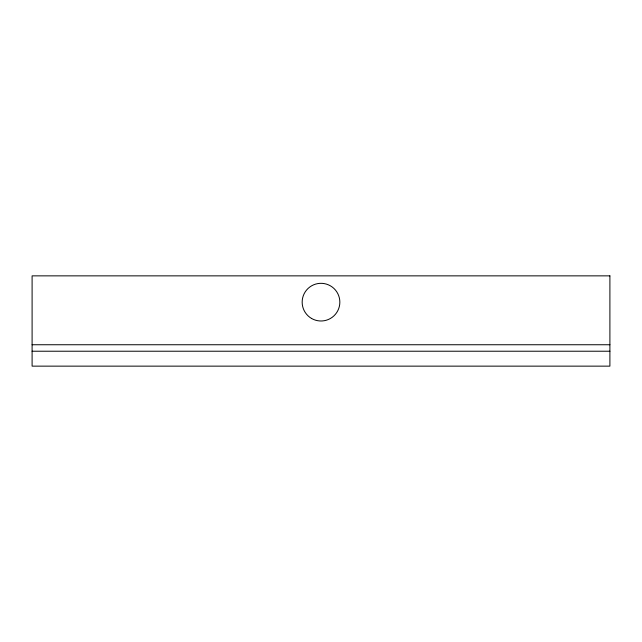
<?xml version="1.0" encoding="UTF-8"?>
<svg xmlns="http://www.w3.org/2000/svg" width="642" height="642" viewBox="0 0 642 642"><rect width="100%" height="100%" fill="white"/><g stroke="black" fill="none" stroke-linecap="round" stroke-linejoin="round"><path stroke-width="0.96" d="M32.1 344.746L609.9 344.746M32.1 351.222L609.9 351.222M609.9 275.859L32.1 275.859L32.1 366.141L609.9 366.141L609.9 275.859M311.579 318.472A18.843 18.843 0 0 0 339.843 302.157A18.843 18.843 0 0 0 311.579 285.842A18.843 18.843 0 0 0 311.579 318.472"/></g></svg>
